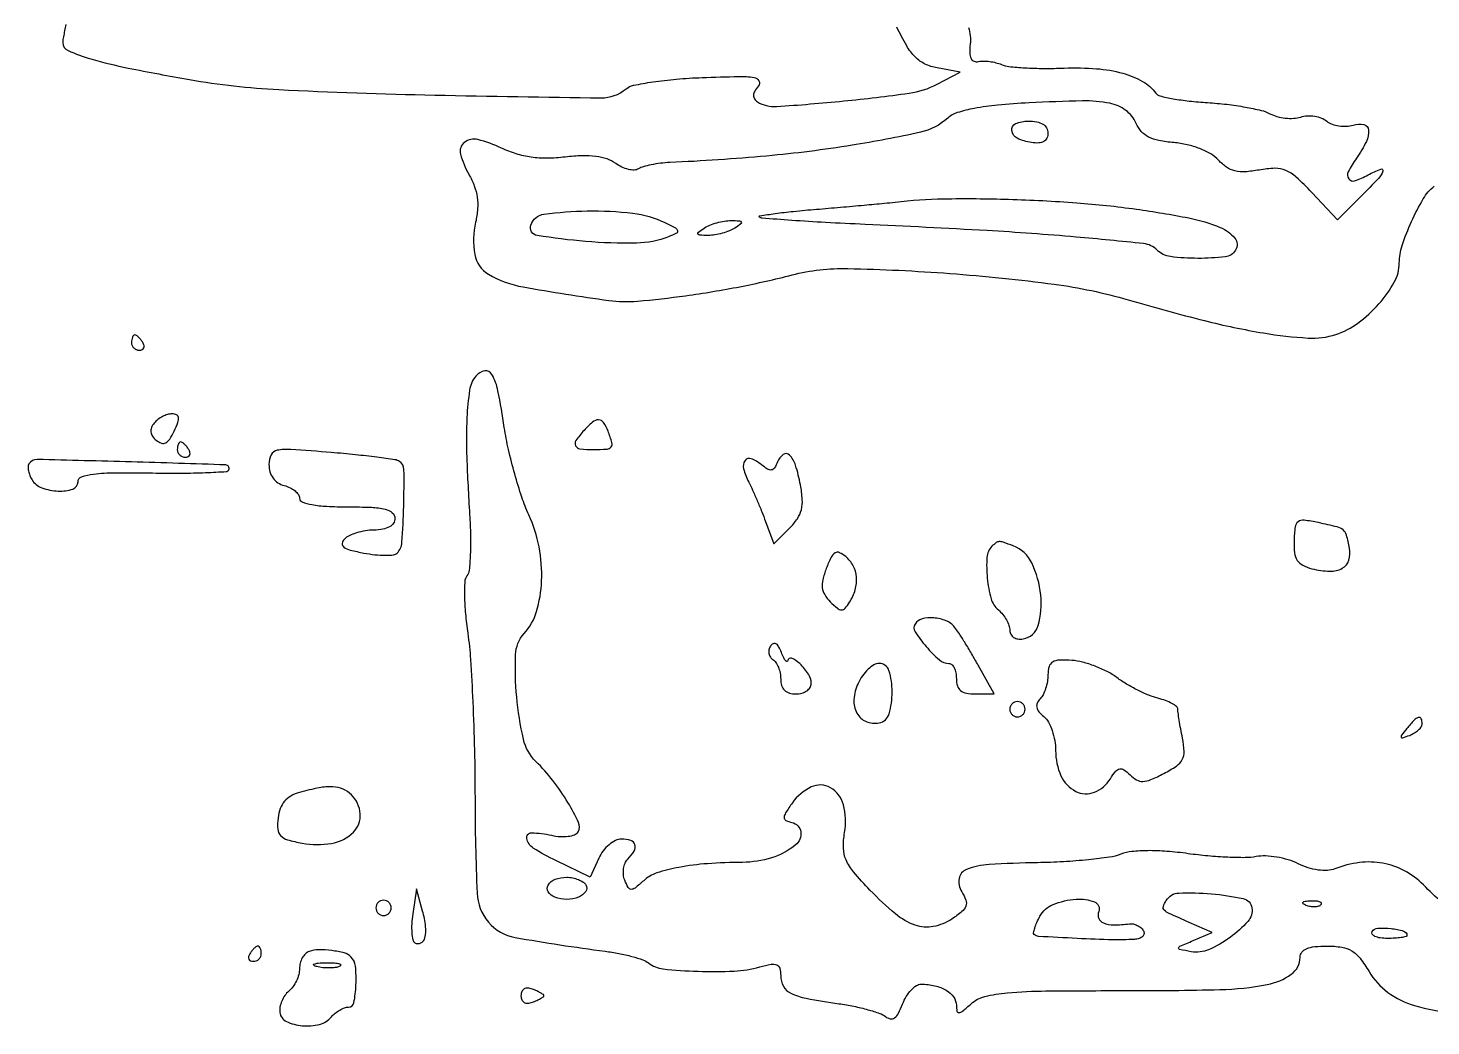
# Model space of a CAD drawing. Extents: x 0 to 5034, y 0 to 2560.
# Drawn here: x 191.5 to 375.1, y 276.5 to 407.2 of the extents above; entities that cross this region are included whole.
import ezdxf

# ---------------------------------------------------------------- set-up
doc = ezdxf.new("R2010")
doc.units = 0

msp = doc.modelspace()

# ---------------------------------------------------------------- linework, layer by layer
for points in [[(196.417872, 407.637309, 0.00541), (196.086496, 406.02574, 0.045576), (196.011869, 405.288544, 0.301814), (196.706421, 404.220161, 0.030845), (199.68997, 403.143092, 0.021946), (204.562541, 401.946099, 0.005543), (212.584526, 400.437239, 0.031561), (224.290802, 399.12382, 0.006789), (244.697749, 398.40822, 0.002404), (266.466266, 398.045377, 0.17799), (269.752257, 399.209355, -0.123349), (270.740993, 399.683639, -0.013294), (273.258694, 400.129367, -0.01569), (276.334227, 400.491662, -0.012029), (279.712344, 400.700781, -0.004356), (284.49219, 400.839706, -0.042136), (286.516087, 400.710247, -0.232638), (287.14606, 400.27439, -0.309646), (287.083825, 399.601003, 0.042898), (286.613986, 398.924423, 0.115093), (286.446229, 398.366456, 0.160859), (286.566394, 397.907551, 0.110986), (286.95335, 397.528831, 0.15662), (289.46925, 396.905522, 0.007437), (298.248653, 397.633519, 0.01028), (306.804852, 398.649284, 0.086034), (310.5, 399.834436), (313.5, 401.403946), (310.5, 401.951973, -0.066124), (308.89586, 402.470671, -0.086711), (307.642819, 403.361041, -0.063284), (306.504775, 404.846855, -0.020414), (305.205824, 407.303367, 0.014116)], [(314.581315, 407.272464, -0.04825), (314.812142, 406.166099, -0.055207), (314.811015, 405.085998, 0.031615), (314.755149, 403.926287, 0.108689), (314.927108, 403.197137, 0.194757), (315.318279, 402.841419, 0.142429), (315.910144, 402.799734, -0.056357), (316.557242, 402.864692, -0.030017), (317.360838, 402.806278, -0.029464), (318.184623, 402.646574, -0.040264), (318.899203, 402.401106, 0.07764), (319.889599, 402.141455, 0.01123), (321.976977, 401.976269, 0.012501), (324.473476, 401.897572, 0.010404), (327.128804, 401.935534, -0.026993), (331.367267, 401.855546, -0.048725), (334.787016, 401.26776, -0.061964), (337.383326, 400.196406, -0.106672), (339.122505, 398.647274, 0.178486), (339.653646, 398.293984, 0.013535), (341.370771, 397.934033, 0.017305), (343.498098, 397.623484, 0.012263), (345.902021, 397.416662, -0.013879), (348.406466, 397.193041, -0.014816), (350.840335, 396.834061, -0.014518), (352.908456, 396.403839, -0.064405), (354.067288, 395.963988, 0.056367), (354.983588, 395.599301, 0.039496), (356.076121, 395.392338, 0.039896), (357.169421, 395.361153, 0.064112), (358.08576, 395.527219, -0.064371), (358.958785, 395.684972, -0.050897), (359.917907, 395.635531, -0.052297), (360.814801, 395.399139, -0.082818), (361.5, 395, 0.084116), (362.18788, 394.601669, 0.05227), (363.093189, 394.367991, 0.0507), (364.064529, 394.322451, 0.063301), (364.952012, 394.484769, -0.130601), (366.334037, 394.550603, -0.324731), (366.972934, 393.837673, -0.14332), (366.694954, 392.327129, -0.036096), (365.398001, 390.157839, 0.03357), (364.312648, 388.363093, 0.276617), (364.370254, 387.4493, 0.335621), (365.15211, 387.18978, 0.04109), (366.914354, 387.954163, -0.02812), (368.568043, 388.722957, -0.638704), (368.856315, 388.450153, -0.109208), (368.286763, 387.502968, -0.006616), (365.961536, 385.115382), (362.923072, 382.076919), (359.539312, 385.664341, 0.018295), (357.511408, 387.662536, 0.085098), (356.134846, 388.54807, 0.108306), (354.71003, 388.816314, 0.03896), (352.64687, 388.593531, -0.029389), (350.807796, 388.359294, -0.076876), (349.484454, 388.472753, -0.091302), (348.394159, 388.961059, -0.054453), (347.314643, 389.892645, 0.072509), (346.309525, 390.698829, 0.039386), (344.88248, 391.392593, 0.036761), (343.220295, 391.907297, 0.036426), (341.495549, 392.174996, -0.02775), (339.533351, 392.444809, -0.069625), (338.170306, 392.913451, -0.091692), (337.217687, 393.642242, -0.080488), (336.536474, 394.695184, 0.129072), (335.179665, 396.406606, 0.113967), (333.093542, 397.330172, 0.052234), (329.524322, 397.635922, 0.008397), (322.531646, 397.386088, 0.01013), (318.428042, 397.086962, 0.023058), (315.351249, 396.656104, 0.029299), (313.125988, 396.10253, 0.108716), (311.878221, 395.389792, -0.129946), (308.298874, 393.539426, -0.015031), (299.342476, 391.829781, -0.016884), (288.165001, 390.427655, -0.011823), (275.5, 389.572995, 0.019084), (274.270596, 389.472083, 0.019311), (273.057338, 389.277932, 0.01952), (272.017472, 389.027501, 0.07087), (271.397322, 388.752886, -0.137839), (270.837605, 388.589257, -0.060066), (270.061217, 388.67463, -0.053032), (269.204847, 388.973206, -0.04772), (268.397322, 389.453763, 0.078031), (267.267144, 390.037025, 0.048816), (265.812145, 390.367173, 0.039248), (264.003955, 390.452432, 0.021559), (261.79275, 390.287502, -0.026314), (259.42569, 390.133552, -0.038019), (257.33387, 390.266921, -0.040314), (255.382089, 390.703905, -0.035571), (253.438932, 391.461954, 0.048604), (250.349388, 392.575514, 0.235641), (248.581373, 392.191212, 0.296087), (248.082402, 390.67638, 0.065969), (249.167899, 388.030172, -0.039872), (249.889069, 386.503552, -0.054901), (250.266923, 385.035578, -0.054032), (250.319493, 383.502569, -0.037053), (250.063031, 381.77947, 0.097661), (249.948158, 377.544735, 0.221373), (251.724512, 374.966564, 0.089437), (256.284989, 373.284399, 0.009519), (267.5, 371.52125, 0.055917), (271.254214, 371.426697, 0.012894), (277.554009, 372.137306, 0.013444), (284.65576, 373.319819, 0.014533), (291.5, 374.857131, -0.068056), (298.80232, 375.694027, -0.013047), (312.155996, 375.054094, -0.014578), (325.828506, 373.639025, -0.037957), (335.5, 371.596202, 0.00922), (345.50772, 368.873829, 0.020572), (353.228473, 367.260274, 0.025772), (359.055646, 366.596895, 0.095437), (362.708439, 367.068791, 0.079496), (365.574337, 368.55147, 0.052413), (368.317936, 371.060757, 0.05393), (370.347579, 373.918903, 0.128128), (371, 376.423087, -0.079906), (371.366141, 378.699532, -0.026871), (372.594867, 381.842509, -0.026602), (374.142981, 384.81909, -0.087096), (375.577697, 386.5, 0.162532)], [(376.60406, 292.710361, -0.016934), (374.153846, 295, 0.072184), (371.674515, 296.85091, 0.079647), (368.851772, 297.84372, 0.076888), (365.776914, 297.922988, 0.061441), (362.561369, 297.100461, -0.081836), (361.579949, 296.891436, -0.046496), (360.364027, 296.94788, -0.042465), (359.044771, 297.248702, -0.038437), (357.748567, 297.775318, 0.042777), (356.455695, 298.28757, 0.031008), (354.946922, 298.640426, 0.031558), (353.461048, 298.796493, 0.057674), (352.247123, 298.706908, -0.046014), (350.831442, 298.569269, -0.012072), (348.549714, 298.61305, -0.012157), (345.942851, 298.789645, -0.012183), (343.349562, 299.092656, 0.015577), (340.574508, 299.397829, 0.021744), (338.079459, 299.484933, 0.024515), (335.997779, 299.364882, 0.064262), (334.544875, 299.017062, -0.055186), (333.064285, 298.634174, -0.010453), (330.292148, 298.294584, -0.011049), (327.022109, 298.036072, -0.009941), (323.626448, 297.910671, 0.010506), (317.295735, 297.66971, 0.076711), (314.336268, 297.032181, 0.26482), (313.366907, 295.852257, 0.183177), (313.705045, 294.116067, -0.0503), (314.24645, 293.007111, -0.176959), (314.249081, 292.225778, -0.136186), (313.73437, 291.501181, -0.02561), (312.409461, 290.532634, -0.098278), (309.980462, 289.550859, -0.13273), (307.628652, 289.729308, -0.089315), (305.021402, 291.21454, -0.027362), (301.693441, 294.319066, -0.015824), (299.546962, 296.699498, -0.071948), (298.560549, 298.278213, -0.099075), (298.221377, 299.814291, -0.045202), (298.36683, 301.873084, 0.101919), (298.213644, 305.495639, 0.205207), (296.514462, 307.729911, 0.244343), (293.989125, 307.822163, 0.129364), (291.529368, 305.75, 0.012429), (290.646123, 304.426736, 0.136252), (290.463415, 303.820818, 0.2938), (290.695237, 303.442271, 0.060368), (291.472664, 303.176676, -0.315097), (292.628645, 301.940003, -0.264251), (291.956066, 300.233845, -0.094027), (288.813648, 298.553272, -0.074442), (285, 297.95742, 0.016055), (280.421696, 297.781124, 0.028226), (276.665328, 297.301356, 0.033974), (273.790021, 296.562904, 0.10444), (272.062788, 295.556822, -0.014089), (270.940795, 294.597521, -0.178459), (270.42301, 294.42247, -0.26848), (270.031921, 294.663207, -0.032016), (269.590773, 295.624046, -0.066465), (269.416785, 296.355023, -0.059399), (269.430614, 297.135388, -0.062713), (269.620745, 297.845418, -0.099955), (269.967217, 298.367217, 0.058443), (270.812539, 299.437177, 0.215552), (270.919283, 300.271284, 0.249254), (270.370696, 300.819346, 0.074228), (269.160515, 301, 0.114614), (268.372832, 300.817037, 0.06046), (267.527058, 300.266246, 0.055365), (266.754952, 299.45741, 0.056065), (266.182917, 298.502113), (265.044803, 296.004227), (260.571727, 298.177415, -0.027177), (257.614773, 299.818216, -0.213001), (256.760547, 301.093658, -0.473295), (257.388807, 301.819133, -0.04733), (260, 301.5, 0.036909), (261.143129, 301.336086, 0.049336), (262.190064, 301.367457, 0.058679), (263.015168, 301.574429, 0.165031), (263.468034, 301.948279, 0.252594), (263.539327, 303.160631, 0.025811), (262.144692, 305.789786, 0.030285), (260.185298, 308.654622, 0.033104), (257.947166, 311.17271, -0.142568), (256.327452, 314.071353, -0.033644), (255.4397, 319.60498, -0.032454), (255.290235, 325.154776, -0.176191), (256.40731, 327.897579, 0.112134), (258.034385, 330.791247, 0.062419), (258.698961, 334.80175, 0.057503), (258.363337, 339.248111, 0.05938), (257.022594, 343.450403, -0.025844), (256.107604, 345.769573, -0.01273), (255.174575, 348.800297, -0.012595), (254.363493, 352.003443, -0.017933), (253.817932, 354.88759, 0.010379), (252.985664, 359.682979, 0.078509), (252.201693, 361.835371, 0.320458), (251.253833, 362.286905, 0.177428), (250.092304, 361.61122, 0.136261), (249.274912, 359.790009, 0.026541), (248.91955, 356.17353, 0.020382), (248.898102, 350.966261, 0.007164), (249.278975, 343.5, -0.011732), (249.394394, 340.74262, -0.015882), (249.360999, 338.249065, -0.012831), (249.215952, 336.204245, -0.143286), (248.915433, 335.454265, 0.15571), (248.640734, 334.717339, 0.015686), (248.609423, 332.819774, 0.018481), (248.729626, 330.502574, 0.013688), (249.026973, 327.954265, -0.019615), (249.389004, 324.496041, -0.005222), (249.691679, 318.96178, -0.005287), (249.903689, 312.657534, -0.005428), (249.979893, 306.404988, 0.01001), (250.246214, 293.933599, 0.166955), (251.731152, 290.130268, 0.17507), (255.218867, 288.12833, 0.01125), (267, 286.324235, -0.01589), (268.811479, 286.029611, -0.017773), (270.533433, 285.629061, -0.017326), (271.966964, 285.187596, -0.084328), (272.709559, 284.780326, 0.142574), (274.609178, 284.006872, 0.017072), (279.179097, 283.689726, 0.02128), (283.905215, 283.724727, 0.05574), (287.25, 284.269052, -0.021406), (288.746065, 284.619163, -0.146279), (289.490993, 284.541848, -0.236103), (289.87868, 284.093681, -0.062444), (290, 283.126041, 0.12697), (290.359448, 281.733372, 0.155409), (291.331892, 280.814152, 0.066802), (293.341362, 280.158231, 0.009563), (297.622151, 279.454301, -0.014693), (299.580057, 279.111677, -0.016761), (301.429451, 278.666649, -0.016089), (302.963932, 278.188884, -0.084865), (303.733427, 277.765165, 0.123346), (304.357749, 277.480942, 0.206054), (304.911362, 277.607453, 0.115384), (305.427971, 278.208533, 0.029231), (305.958676, 279.39131, -0.045047), (306.444919, 280.389348, -0.051932), (307.083021, 281.233697, -0.05942), (307.768924, 281.812792, -0.146654), (308.393462, 282, -0.055088), (310.196651, 281.800729, -0.080166), (311.679499, 281.208257, -0.101805), (312.652234, 280.314661, -0.157499), (313, 279.238024, 0.050367), (313.07723, 278.473299, 0.385732), (313.344169, 278.277356, 0.148478), (313.826096, 278.479913, 0.010719), (314.931293, 279.437821, -0.123117), (316.71138, 280.388586, -0.04022), (319.669309, 280.881626, -0.018923), (324.718221, 281.118731, -0.002641), (335.181293, 281.158522, 0.006392), (347.514699, 281.297959, 0.041248), (353.701711, 281.959619, 0.106897), (356.846793, 283.296654, 0.243615), (358, 285.523053, -0.170105), (358.229806, 286.178989, -0.125893), (358.848147, 286.645511, -0.073812), (359.923779, 286.918485, -0.0253), (361.533725, 287, -0.038368), (363.464574, 286.851615, -0.098394), (364.77516, 286.373875, -0.092228), (365.853058, 285.409931, -0.031052), (367.040265, 283.656328, 0.101975), (369.50837, 280.933095, 0.085794), (373.00294, 279.201335, 0.055044), (378.173497, 278.26611, 0.016879)]]:
    msp.add_lwpolyline(points, format="xyb")
for points in [[(325, 393.430449, -0.108654), (324.855398, 392.772879, -0.155126), (324.454992, 392.334992, -0.118091), (323.780163, 392.135679, -0.049589), (322.828328, 392.180449, -0.077969), (320.984177, 392.754387, -0.246964), (320.247168, 393.766881, -0.341983), (320.754328, 394.665004, -0.099758), (322.416667, 395, -0.043744), (323.531429, 394.902284, -0.093042), (324.338523, 394.598108, -0.12769), (324.823287, 394.099007, -0.129929)], [(336.573316, 383.466901, -0.012883), (343.439458, 382.321976, -0.050337), (347.554391, 381.086931, -0.12233), (349.449086, 379.689101, -0.321789), (349.559307, 378.095961, -0.229445), (348.200765, 377.232558, -0.029009), (344.632237, 377.028727, -0.030969), (341.031988, 377.255346, -0.166673), (339.294341, 378.105659, 0.17154), (337.513915, 378.956116, 0.004539), (328.678949, 379.813788, 0.007707), (317.023289, 380.657738, 0.003087), (301.049674, 381.468158, -0.002481), (295.866568, 381.72482, -0.003961), (291.440503, 382.001193, -0.000931), (287.576467, 382.280443, -0.179748), (287.225297, 382.44137, -0.614893), (287.280172, 382.608528, -0.003878), (289.259534, 382.89402, -0.008594), (291.700781, 383.184181, -0.004824), (294.675623, 383.457043, 0.001099), (297.85452, 383.724754, 0.001205), (300.935964, 383.998558, 0.001123), (303.569977, 384.244972, 0.006058), (305, 384.3995, -0.026187), (311.335218, 384.827116, -0.011141), (319.841606, 384.765464, -0.011114), (328.768341, 384.303045, -0.016372)], [(274.826679, 381.721842, -0.009826), (276.217863, 381.004824, -0.206058), (276.501259, 380.64625, -0.355908), (276.35498, 380.319971, -0.022545), (275.326679, 379.860268, -0.089397), (271.113872, 379.019457, -0.025785), (264.45105, 379.238634, -0.019507), (258.117012, 380.02458, -0.460282), (257.289973, 381.386957, -0.288388), (259.009585, 382.812312, -0.027875), (264.665055, 383.236302, -0.03367), (270.658342, 382.94708, -0.085383)], [(284, 381, -0.048366), (283.280969, 380.628331, -0.027565), (282.353125, 380.315379, -0.027303), (281.375379, 380.10125, -0.040274), (280.5, 380.030626, -0.011288), (279.411438, 380.055204, -0.26855), (279.163161, 380.214297, -0.367612), (279.220228, 380.45985, -0.01604), (280, 381, -0.048366), (280.719031, 381.371669, -0.027565), (281.646875, 381.684621, -0.027303), (282.624621, 381.89875, -0.040274), (283.5, 381.969374, -0.011288), (284.588562, 381.944796, -0.26855), (284.836839, 381.785703, -0.367612), (284.779772, 381.54015, -0.01604)], [(205, 366, 0.105053), (205.081062, 365.618444, 0.099167), (205.311086, 365.29375, 0.09642), (205.654762, 365.076123, 0.093332), (206.059017, 365, 0.108972), (206.413961, 365.078288, 0.182303), (206.6254, 365.29375, 0.161196), (206.656512, 365.6179, 0.082592), (206.5, 366, 0.029505), (206.231006, 366.382774, 0.035638), (205.933975, 366.70625, 0.038439), (205.65171, 366.934461, 0.151918), (205.440983, 367, 0.210953), (205.272352, 366.92554, 0.081139), (205.129539, 366.70625, 0.061769), (205.032345, 366.382849, 0.042167)], [(207.971792, 355.466012, 0.074425), (207.610657, 354.869176, 0.130197), (207.532473, 354.300529, 0.124601), (207.746001, 353.750375, 0.065072), (208.249335, 353.208034, 0.092763), (208.909717, 352.840611, 0.201896), (209.477258, 352.883661, 0.131882), (210.011489, 353.367941, 0.032816), (210.588927, 354.408688, 0.020192), (211.074738, 355.555956, 0.121209), (211.151073, 356.194727, 0.261094), (210.898062, 356.539496, 0.107138), (210.311385, 356.666667, 0.07414), (209.724278, 356.579129, 0.044561), (209.070085, 356.313974, 0.043571), (208.452151, 355.9255, 0.057502)], [(264.25, 354.504169, 0.027287), (263.195223, 353.165503, 0.275617), (263.144254, 352.486279, 0.257858), (263.723358, 352.087457, 0.024598), (265.5, 352, 0.014714), (267.264766, 352.051946, 0.215174), (267.803067, 352.334067, 0.243506), (267.910266, 352.902314, 0.01879), (267.393011, 354.418213, 0.059018), (266.809163, 355.527987, 0.239754), (266.158834, 355.881548, 0.185636), (265.362549, 355.600095, 0.035528)], [(211, 352, 0.105053), (211.081062, 351.618444, 0.099167), (211.311086, 351.29375, 0.09642), (211.654762, 351.076123, 0.093332), (212.059017, 351, 0.108972), (212.413961, 351.078288, 0.182303), (212.6254, 351.29375, 0.161196), (212.656512, 351.6179, 0.082592), (212.5, 352, 0.029505), (212.231006, 352.382774, 0.035638), (211.933975, 352.70625, 0.038439), (211.65171, 352.934461, 0.151918), (211.440983, 353, 0.210953), (211.272352, 352.92554, 0.081139), (211.129539, 352.70625, 0.061769), (211.032345, 352.382849, 0.042167)], [(223, 350.050156, 0.06982), (223.135746, 349.082778, 0.087264), (223.531914, 348.268713, 0.09058), (224.167855, 347.660484, 0.081853), (225, 347.289749, -0.04996), (225.764922, 347.005654, -0.059242), (226.411964, 346.587445, -0.069344), (226.852057, 346.105643, -0.151986), (226.998177, 345.633369, 0.315732), (227.341107, 345.142757, 0.042453), (228.625462, 344.795249, 0.031934), (230.573626, 344.569146, 0.012925), (233.248177, 344.5, -0.00998), (236.429345, 344.436499, -0.048929), (238.208029, 344.190017, -0.110933), (239.152018, 343.726496, -0.227138), (239.5, 343, -0.147442), (239.308874, 342.365951, -0.118713), (238.785112, 341.879063, -0.083804), (237.924346, 341.569348, -0.040497), (236.755335, 341.455335, 0.036227), (235.62124, 341.354482, 0.033552), (234.483337, 341.090212, 0.035279), (233.502819, 340.714629, 0.087488), (232.875083, 340.275083, 0.164662), (232.59537, 339.709099, 0.276895), (232.798964, 339.23764, 0.093654), (233.654513, 338.838902, 0.015982), (235.416377, 338.44971, 0.019647), (236.874006, 338.235138, 0.026058), (238.212394, 338.161769, 0.025215), (239.296737, 338.213596, 0.173515), (239.771455, 338.438122, 0.180879), (240.414331, 339.849145, 0.010856), (240.641673, 344.590889, 0.009161), (240.679508, 349.39541, 0.257147), (240.08611, 350.446781, 0.102614), (239.495354, 350.661796, 0.00383), (237.141503, 350.986041, 0.006795), (234.334811, 351.312061, 0.004711), (231.154152, 351.607522, 0.003937), (225.860323, 352.007069, 0.064132), (224.085136, 351.899307, 0.233732), (223.295399, 351.301512, 0.116432)], [(289.592952, 350.381632, -0.046101), (289.20744, 349.600672, -0.217424), (288.80296, 349.328719, -0.183935), (288.284371, 349.433874, -0.032226), (287.464001, 350.029877, 0.081019), (286.153453, 350.799578, 0.340622), (285.33396, 350.557493, 0.226327), (285.138608, 349.494871, 0.052186), (285.811191, 347.748493, -0.011398), (286.326875, 346.678504, -0.005659), (286.934165, 345.300119, -0.005613), (287.531709, 343.856505, -0.0082), (288.022647, 342.57106), (289.086564, 339.64212), (291.172096, 341.727652, 0.046558), (292.184326, 342.948246, 0.088518), (292.706131, 344.108215, 0.07813), (292.829663, 345.473923, 0.029936), (292.590082, 347.371513, 0.028454), (291.955192, 349.939877, 0.121595), (291.147957, 351.28279, 0.369735), (290.333449, 351.347488, 0.14484)], [(191.565913, 350.106649, 0.136094), (191.459286, 349.740056, 0.052435), (191.508534, 349.207716, 0.046909), (191.687605, 348.609324, 0.042289), (191.979952, 348.032438, 0.168676), (193.261587, 346.98962, 0.076629), (195.409554, 346.563475, 0.090966), (197.317971, 346.82957, 0.323314), (198, 347.774062, -0.318129), (198.465417, 348.43152, -0.055171), (200.035097, 348.796642, -0.028445), (202.814381, 348.967613, -0.005785), (207.75, 348.933035, 0.005879), (211.505658, 348.907431, 0.009428), (214.709222, 348.983683, 0.003757), (217.412398, 349.119408, 0.288552), (217.749478, 349.359809, 0.52264), (217.341964, 349.990356, 0.001333), (204.987862, 350.375693, 0.001428), (192.64538, 350.692459, 0.266028)], [(357.220428, 340.047995, 0.036046), (357.288967, 338.478299, 0.114187), (357.640497, 337.494207, 0.132824), (358.351914, 336.849535, 0.056614), (359.564711, 336.394403, 0.052469), (361.892887, 336.063789, 0.135023), (363.532475, 336.451501, 0.193559), (364.392005, 337.497652, 0.124549), (364.483522, 339.085565, 0.019042), (364.085045, 340.800286, 0.155715), (363.653143, 341.466227, 0.111658), (362.85912, 341.863679, 0.007727), (360.403481, 342.42893, 0.020561), (358.522791, 342.751135, 0.195117), (357.748542, 342.547793, 0.204926), (357.35586, 341.868778, 0.022914)], [(317.666667, 339.333333, 0.181155), (317.007671, 337.884884, 0.04208), (317.049996, 335.164572, 0.04269), (317.556369, 332.458678, 0.153117), (318.5, 331, -0.04958), (319.07395, 330.418651, -0.04189), (319.559375, 329.703263, -0.043794), (319.891916, 328.968341, -0.084547), (320, 328.333719, 0.125936), (320.134751, 327.807206, 0.124975), (320.506116, 327.408386, 0.108221), (321.071605, 327.197618, 0.077032), (321.75, 327.206163, 0.288471), (323.712355, 328.955426, 0.097059), (324.062836, 332.948805, 0.085839), (322.864683, 337.159406, 0.191258), (320.455198, 339.378819, 0.006974), (319.135065, 339.864388, 0.088939), (318.616062, 339.94873, 0.158455), (318.217872, 339.81207, 0.035138)], [(295.975477, 336.4355, 0.030476), (295.513554, 334.954759, 0.09027), (295.448481, 333.89632, 0.109475), (295.761334, 333.00261, 0.057746), (296.495068, 332.07681, 0.021727), (297.424421, 331.225141, 0.16856), (297.966389, 331.018427, 0.222616), (298.435463, 331.221013, 0.04031), (299.020851, 332, 0.070825), (299.760411, 333.645235, 0.091524), (299.922924, 335.289805, 0.099465), (299.490658, 336.780039, 0.099697), (298.516573, 337.986246, 0.06692), (297.699962, 338.497178, 0.248264), (297.113372, 338.461206, 0.145122), (296.600021, 337.892896, 0.020773)], [(307.593597, 329.151444, 0.290585), (307.605881, 328.129575, 0.033598), (309.049207, 326.210277, 0.035623), (310.780743, 324.471016, 0.181042), (312.038955, 324, -0.197333), (312.406098, 323.84923, -0.086095), (312.717693, 323.4125, -0.066027), (312.929289, 322.765512, -0.046088), (313, 322, 0.075622), (313.142008, 321.06643, 0.148783), (313.560365, 320.451376, 0.124619), (314.310893, 320.10705, 0.045574), (315.482916, 320), (317.965832, 320), (315.876352, 323.75, 0.005821), (315.001869, 325.277343, 0.006034), (314.102242, 326.765625, 0.005838), (313.293285, 328.034834, 0.025835), (312.770991, 328.75, 0.125871), (311.649793, 329.581182, 0.077686), (310.043507, 329.961427, 0.08301), (308.507364, 329.825497, 0.193182)], [(288.656191, 326.252722, 0.090008), (288.470437, 325.779488, 0.095356), (288.468257, 325.28108, 0.099753), (288.648756, 324.83515, 0.108868), (288.983688, 324.510081, -0.110089), (289.373446, 324.12997, -0.050526), (289.701458, 323.496311, -0.046638), (289.924701, 322.730041, -0.047606), (290, 321.940983, 0.077002), (290.129729, 321.103605, 0.12387), (290.507601, 320.492623, 0.121293), (291.136347, 320.12506, 0.072026), (292, 320, 0.067109), (292.764504, 320.103074, 0.083977), (293.4125, 320.404657, 0.099524), (293.84585, 320.852235, 0.14369), (294, 321.377555, 0.145335), (293.639675, 322.591002, 0.055188), (292.507292, 323.969857, 0.094792), (291.433259, 324.679607, 0.509646), (290.929715, 324.372445, -0.349761), (290.82246, 324.258077, -0.269521), (290.657645, 324.324283, -0.055512), (290.399068, 324.744723, -0.016809), (290.102217, 325.433624, 0.035906), (289.736179, 326.201099, 0.135471), (289.362806, 326.57394, 0.258766), (288.999401, 326.577196, 0.130675)], [(300.130958, 321.388077, 0.089738), (299.59711, 319.284458, 0.141632), (299.985941, 317.47668, 0.173919), (301.189734, 316.392536, 0.145975), (302.908039, 316.222117, 0.280451), (304.185799, 317.38392, 0.071552), (304.602522, 320.274501, 0.075607), (304.178941, 323.06567, 0.328361), (302.910515, 323.999706, 0.132624), (302.215523, 323.812198, 0.056817), (301.438358, 323.232661, 0.050702), (300.703987, 322.387239, 0.046627)], [(325, 322.507309, -0.043419), (324.92315, 321.624, -0.036525), (324.6938, 320.712822, -0.038048), (324.357556, 319.907807, -0.078581), (323.957618, 319.357618, 0.095726), (323.588313, 318.811415, 0.155155), (323.535154, 318.258232, 0.120521), (323.818201, 317.675168, 0.046596), (324.457618, 317.035174, -0.094208), (325.049574, 316.31825, -0.042333), (325.546925, 315.197722, -0.039915), (325.886009, 313.887966, -0.043412), (326, 312.577555, 0.105797), (326.701072, 309.301351, 0.170277), (328.645579, 307.251115, 0.217596), (331.071114, 307.13939, 0.158833), (333.167059, 308.895896, -0.028759), (333.865306, 309.8828, -0.177529), (334.387881, 310.200429, -0.207282), (334.943101, 310.079749, -0.040672), (335.739541, 309.403316, 0.068012), (336.605416, 308.745642, 0.139824), (337.426212, 308.548322, 0.090679), (338.461921, 308.78296, 0.018402), (340.172638, 309.589274, 0.028962), (341.82648, 310.569783, 0.123697), (342.587128, 311.417039, 0.134661), (342.82295, 312.482963, 0.03687), (342.608629, 314.206854, -0.004428), (342.37559, 315.428197, -0.005317), (342.178785, 316.581262, -0.004588), (342.032383, 317.554947, -0.03503), (342, 318.016592, 0.230144), (341.835787, 318.354455, 0.041616), (341.236157, 318.74971, 0.037406), (340.395644, 319.129939, 0.026043), (339.399683, 319.435822, -0.036877), (338.20577, 319.830975, -0.018131), (336.750199, 320.497832, -0.017883), (335.28137, 321.303359, -0.024818), (334.03167, 322.134706, 0.040568), (332.743488, 322.934362, 0.027049), (331.156964, 323.643562, 0.027259), (329.532111, 324.167237, 0.047073), (328.131987, 324.397785, 0.024867), (326.469504, 324.430038, 0.128891), (325.595838, 324.172467, 0.19145), (325.146359, 323.580481, 0.067876)], [(320, 318, 0.099038), (320.076342, 317.618362, 0.097945), (320.29375, 317.29375, 0.097945), (320.618362, 317.076342, 0.099038), (321, 317, 0.099038), (321.381638, 317.076342, 0.097945), (321.70625, 317.29375, 0.097945), (321.923658, 317.618362, 0.099038), (322, 318, 0.099038), (321.923658, 318.381638, 0.097945), (321.70625, 318.70625, 0.097945), (321.381638, 318.923658, 0.099038), (321, 319, 0.099038), (320.618362, 318.923658, 0.097945), (320.29375, 318.70625, 0.097945), (320.076342, 318.381638, 0.099038)], [(371.981001, 315.477108, 0.008807), (371.292701, 314.617386, 0.27071), (371.258808, 314.355597, 0.389672), (371.458284, 314.264678, 0.012731), (372.358556, 314.584097, 0.0442), (372.986565, 314.891147, 0.05126), (373.517826, 315.291272, 0.058677), (373.882557, 315.719384, 0.148172), (374, 316.106989, 0.097466), (373.870501, 316.765008, 0.389178), (373.530548, 316.925, 0.127361), (372.946872, 316.562498, 0.017238)], [(227, 307.110774, 0.060822), (225.856937, 306.639922, 0.090115), (225.024653, 305.950232, 0.088699), (224.479609, 305.002993, 0.057202), (224.189053, 303.7672, 0.047081), (224.155855, 302.295242, 0.174093), (224.525846, 301.458365, 0.133351), (225.415662, 300.919339, 0.023521), (227.333756, 300.46521, 0.090401), (231.200126, 300.445358, 0.151123), (234.067991, 301.920777, 0.222364), (234.956378, 304.294947, 0.178317), (233.8, 306.8, 0.096787), (232.697381, 307.542143, 0.088676), (231.361518, 307.844461, 0.05931), (229.573306, 307.714028, 0.019491)], [(264.504365, 294.992937, -0.305767), (264.469927, 294.130359, -0.141222), (263.538293, 293.412039, -0.091791), (261.982169, 293.107651, -0.094405), (260.436618, 293.385948, -0.157841), (259.560427, 294.093774, -0.286794), (259.543032, 294.981319, -0.175128), (260.469972, 295.738686, -0.084782), (262, 296, -0.048595), (262.766055, 295.92537, -0.047061), (263.511968, 295.704175, -0.050865), (264.130402, 295.379079, -0.108322)], [(241.830521, 291.205972, 0.023161), (241.695961, 289.909939, 0.031997), (241.703948, 288.740831, 0.033176), (241.830873, 287.821058, 0.206295), (242.097633, 287.43966, 0.261618), (242.890212, 287.406504, 0.218057), (243.421933, 288.075666, 0.090576), (243.51391, 289.57199, 0.036671), (243.121252, 291.585681), (242.327579, 294.5)], [(351.701569, 292, -0.221424), (351.171438, 290.223445, -0.054807), (348.85857, 288.130666, -0.054561), (346.031305, 286.523254, -0.146557), (343.756784, 286.256123, -0.005702), (342.23117, 286.542476, -0.405044), (342.097418, 286.736247, -0.252948), (342.278381, 286.968918, -0.003408), (344, 287.711957), (346.5, 288.770787), (343.5, 290.087875, -0.003234), (340.864113, 291.265497, -0.084987), (340.225192, 291.699045, -0.288914), (340.109098, 292.168314, -0.058463), (340.489264, 292.982628, -0.249842), (342.133401, 293.940579, -0.031339), (346.395102, 293.835051, -0.030729), (350.56782, 293.2093, -0.313362)], [(237, 292, 0.099038), (237.076342, 291.618362, 0.097945), (237.29375, 291.29375, 0.097945), (237.618362, 291.076342, 0.099038), (238, 291, 0.099038), (238.381638, 291.076342, 0.097945), (238.70625, 291.29375, 0.097945), (238.923658, 291.618362, 0.099038), (239, 292, 0.099038), (238.923658, 292.381638, 0.097945), (238.70625, 292.70625, 0.097945), (238.381638, 292.923658, 0.099038), (238, 293, 0.099038), (237.618362, 292.923658, 0.097945), (237.29375, 292.70625, 0.097945), (237.076342, 292.381638, 0.099038)], [(331.638374, 291.5, 0.193897), (331.6529, 290.626759, 0.201522), (332.268682, 290.025574, 0.095673), (333.608594, 289.774934, 0.029254), (335.674593, 289.908038, -0.082717), (336.170994, 289.887062, -0.061612), (336.690511, 289.708906, -0.061323), (337.153521, 289.408248, -0.079872), (337.48361, 289.02652, -0.165821), (337.575003, 288.627066, -0.174744), (337.400273, 288.265092, -0.11789), (336.955618, 287.998321, -0.059371), (336.309017, 287.875921, -0.023654), (333.498742, 287.816382, -0.005612), (328.815696, 287.991324, -0.001603), (323.776849, 288.25241, -0.177921), (323.16898, 288.514537, -0.263442), (323.09803, 288.746914, -0.024345), (323.263082, 289.349079, -0.026369), (323.550474, 290.092396, -0.017436), (323.954163, 290.914354, -0.176994), (325.661196, 292.439056, -0.075798), (328.684546, 293.138581, -0.113816), (331.078664, 292.775302, -0.411043)], [(360.729167, 292.395833, -0.126455), (360.402231, 292.202593, -0.060344), (359.916927, 292.123424, -0.05415), (359.359369, 292.160852, -0.051402), (358.8125, 292.316886, -0.054073), (358.395823, 292.538436, -0.470617), (358.37858, 292.720685, -0.168741), (358.670344, 292.862007, -0.018894), (359.416667, 292.921053, -0.028489), (360.112848, 292.910055, -0.077125), (360.592839, 292.799335, -0.208169), (360.77538, 292.614691, -0.296942)], [(372, 288.383369, -0.349346), (371.879937, 288.2325, -0.019434), (371.248289, 288.112615, -0.023105), (370.422036, 288.027624, -0.014076), (369.440983, 288, -0.034022), (368.498384, 288.064213, -0.072514), (367.798181, 288.266173, -0.140077), (367.447967, 288.563512, -0.293546), (367.441979, 288.90612, -0.247083), (368.186995, 289.345402, -0.040643), (369.913115, 289.288511, -0.041024), (371.564817, 288.960239, -0.33489)], [(220.5, 286, 0.082592), (220.343488, 285.6179, 0.161196), (220.3746, 285.29375, 0.182303), (220.586039, 285.078288, 0.108972), (220.940983, 285, 0.093332), (221.345238, 285.076123, 0.09642), (221.688914, 285.29375, 0.099167), (221.918938, 285.618444, 0.105053), (222, 286, 0.042167), (221.967655, 286.382849, 0.061769), (221.870461, 286.70625, 0.081139), (221.727648, 286.92554, 0.210953), (221.559017, 287, 0.151918), (221.34829, 286.934461, 0.038439), (221.066025, 286.70625, 0.035638), (220.768994, 286.382774, 0.029505)], [(228.25, 286.281604, 0.112096), (227.771934, 285.976802, 0.067961), (227.367188, 285.43796, 0.062736), (227.09329, 284.758551, 0.064565), (227, 284.039111, -0.066433), (226.896912, 283.266654, -0.044483), (226.587251, 282.429391, -0.044364), (226.132775, 281.65696, -0.064483), (225.594896, 281.078757, 0.067838), (225.075048, 280.512396, 0.052753), (224.672496, 279.778541, 0.05388), (224.440407, 278.996974, 0.081865), (224.427937, 278.290038, 0.249837), (225.288644, 277.122796, 0.090424), (227.340466, 276.565066, 0.08226), (229.637259, 276.747122, 0.160051), (231.178056, 277.714544, -0.04835), (231.673809, 278.206396, -0.041546), (232.279561, 278.622397, -0.043572), (232.898743, 278.907602, -0.086353), (233.429754, 279, 0.360612), (234.124031, 279.575577, 0.03526), (234.395054, 281.903154, 0.036891), (234.325735, 284.350008, 0.172513), (233.729933, 285.6034, 0.135001), (232.868837, 286.093029, 0.031387), (231.217895, 286.403504, 0.033076), (229.486, 286.502341, 0.083999)], [(232.269032, 284.344063, -0.06278), (231.671085, 284.185595, -0.030339), (230.880008, 284.127736, -0.029507), (230.036634, 284.167106, -0.037336), (229.269032, 284.307009, -0.087174), (228.883358, 284.48334, -0.597527), (228.900903, 284.643467, -0.080377), (229.431793, 284.764444, -0.012823), (230.5, 284.805051, -0.014395), (231.580113, 284.787295, -0.052471), (232.257153, 284.684921, -0.333666), (232.386009, 284.52287, -0.31318)], [(256, 280.5, 0.098585), (256.107791, 279.958625, 0.165571), (256.410795, 279.614011, 0.14841), (256.889304, 279.503621, 0.074756), (257.5, 279.638374, 0.015549), (258.074741, 279.879681, 0.023203), (258.559375, 280.128913, 0.019892), (258.925857, 280.35928, 0.247326), (259, 280.5, 0.247326), (258.925857, 280.64072, 0.019892), (258.559375, 280.871087, 0.023203), (258.074741, 281.120319, 0.015549), (257.5, 281.361626, 0.074756), (256.889304, 281.496379, 0.14841), (256.410795, 281.385989, 0.165571), (256.107791, 281.041375, 0.098585)]]:
    msp.add_lwpolyline(points, format="xyb", close=True)

doc.saveas('drawing.dxf')
